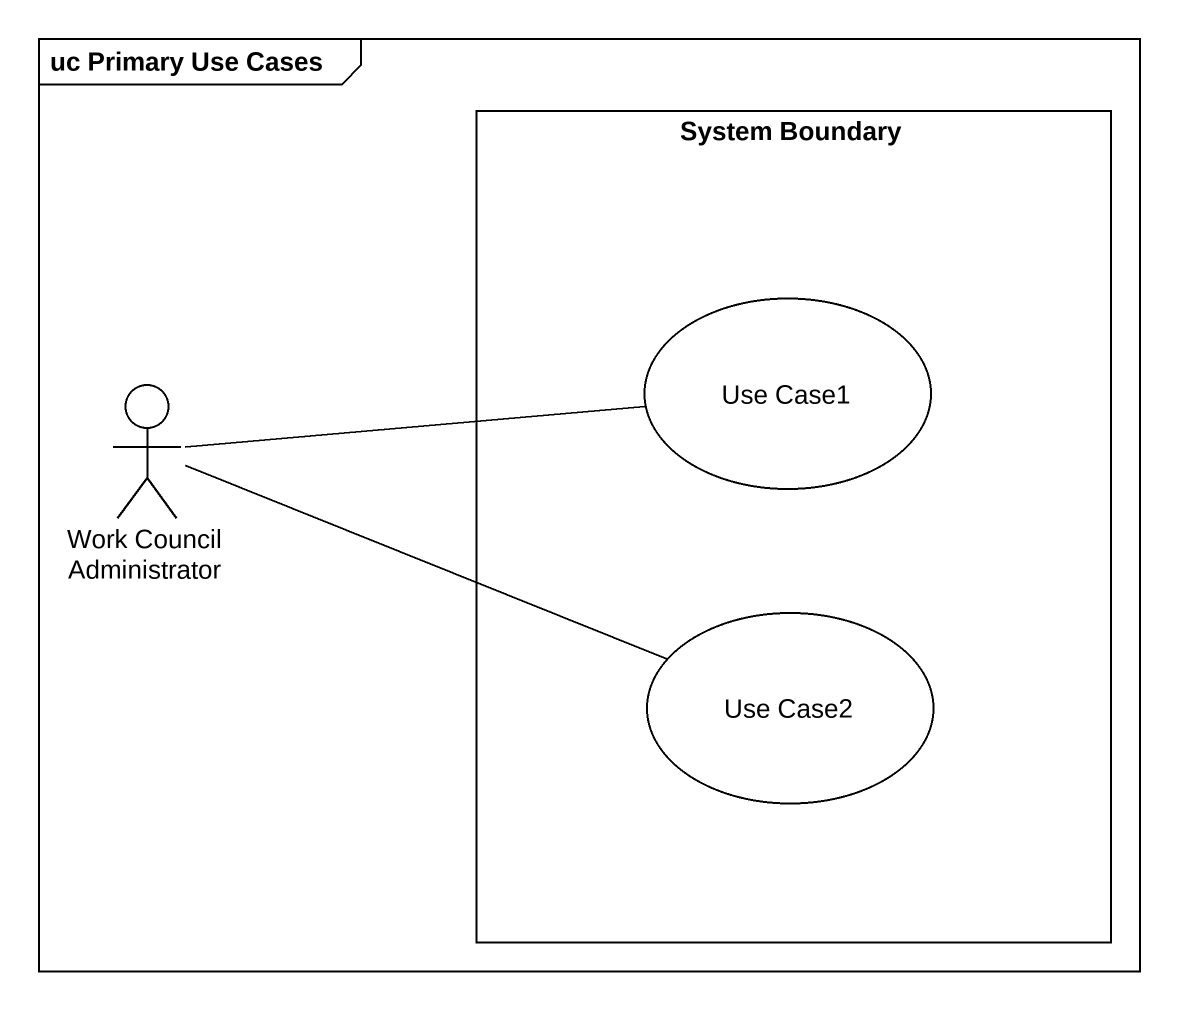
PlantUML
@startuml
mainframe uc Primary Use Cases
rectangle "System Boundary" as System_Boundary {
  usecase "Use Case1" as Use_Case1
  usecase "Use Case2" as Use_Case2
}
actor "Work Council Administrator" as Work_Council_Administrator
Work_Council_Administrator -right- Use_Case1
Work_Council_Administrator -right- Use_Case2
@enduml
